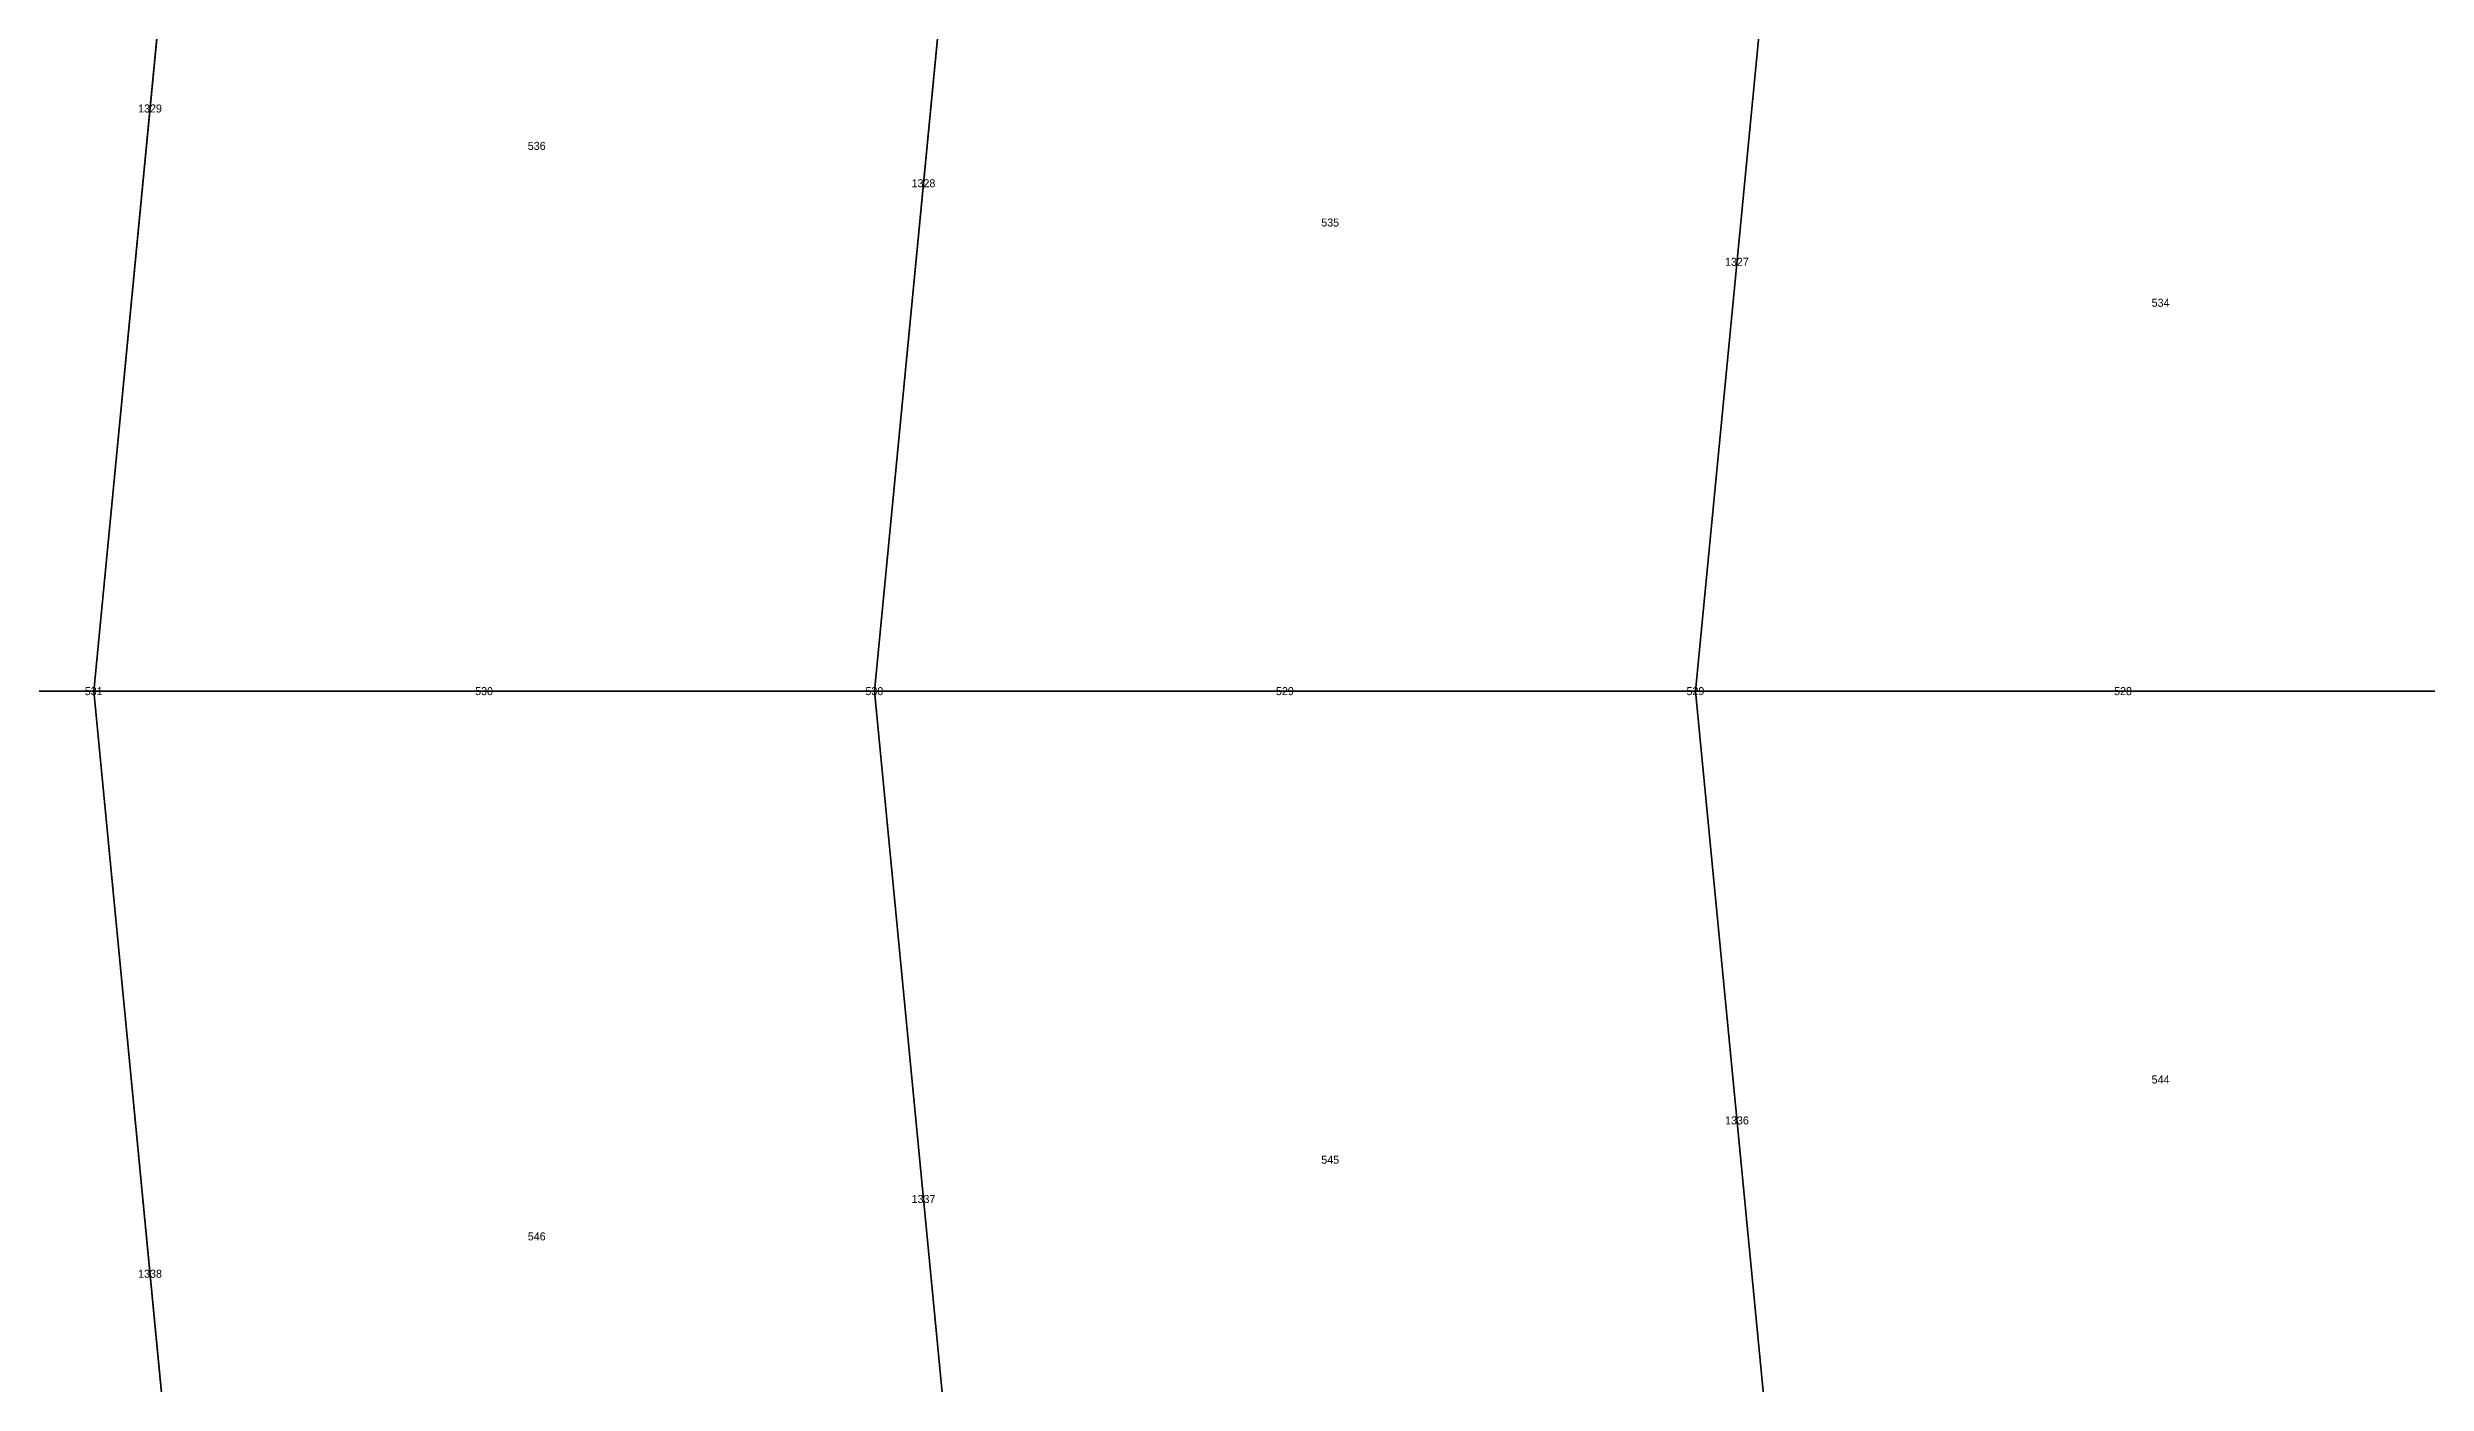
# Model space of a CAD drawing. Header units: metres. Extents: x -1.88 to 1.88, y -1.88 to 1.88.
# Drawn here: x -1.532 to -0.938, y -0.173 to 0.161 of the extents above; entities that cross this region are included whole.
import ezdxf
from ezdxf.enums import TextEntityAlignment as Align

# ---------------------------------------------------------------- set-up
doc = ezdxf.new("R2010")
doc.units = ezdxf.units.M

msp = doc.modelspace()

# ---------------------------------------------------------------- linework, layer by layer
at = {"layer": 'BRANCHES'}
for p, q in [((-1.49278, 0.29123, 2.1721), (-1.52092, 0, 2.1721)), ((-1.30129, 0.25387, 2.2964), (-1.32583, 0, 2.2964)), ((-1.0999, 0.21458, 2.40321), (-1.12064, 0, 2.40321)), ((-1.52092, 0, 2.1721), (-1.70445, 0, 2.03128)), ((-1.32583, 0, 2.2964), (-1.52092, 0, 2.1721)), ((-1.52092, 0, 2.1721), (-1.49278, -0.29123, 2.1721)), ((-1.12064, 0, 2.40321), (-1.32583, 0, 2.2964)), ((-1.32583, 0, 2.2964), (-1.30129, -0.25387, 2.2964)), ((-0.90692, 0, 2.49174), (-1.12064, 0, 2.40321)), ((-1.12064, 0, 2.40321), (-1.0999, -0.21458, 2.40321))]:
    msp.add_line(p, q, dxfattribs=at)
at = {"layer": 'Faces'}
for points in [[(-1.49278, 0.29123, 2.1721), (-1.52092, 0, 2.1721), (-1.70445, 0, 2.03128), (-1.67291, 0.32637, 2.03128)], [(-1.30129, 0.25387, 2.2964), (-1.32583, 0, 2.2964), (-1.52092, 0, 2.1721), (-1.49278, 0.29123, 2.1721)], [(-1.0999, 0.21458, 2.40321), (-1.12064, 0, 2.40321), (-1.32583, 0, 2.2964), (-1.30129, 0.25387, 2.2964)], [(-0.89014, 0.17366, 2.49174), (-0.90692, 0, 2.49174), (-1.12064, 0, 2.40321), (-1.0999, 0.21458, 2.40321)], [(-1.52092, 0, 2.1721), (-1.49278, -0.29123, 2.1721), (-1.67291, -0.32637, 2.03128), (-1.70445, 0, 2.03128)], [(-1.32583, 0, 2.2964), (-1.30129, -0.25387, 2.2964), (-1.49278, -0.29123, 2.1721), (-1.52092, 0, 2.1721)], [(-1.12064, 0, 2.40321), (-1.0999, -0.21458, 2.40321), (-1.30129, -0.25387, 2.2964), (-1.32583, 0, 2.2964)], [(-0.90692, 0, 2.49174), (-0.89014, -0.17366, 2.49174), (-1.0999, -0.21458, 2.40321), (-1.12064, 0, 2.40321)]]:
    msp.add_3dface(points, dxfattribs=at)
at = {"layer": 'NODI-Estradosso'}
for p in [(-1.52092, 0, 2.52963), (-1.32583, 0, 2.63712), (-1.12064, 0, 2.73064)]:
    msp.add_point(p, dxfattribs=at)
at = {"layer": 'NODI-Intradosso'}
for p in [(-1.52092, 0, 2.1721), (-1.32583, 0, 2.2964), (-1.12064, 0, 2.40321)]:
    msp.add_point(p, dxfattribs=at)

# ---------------------------------------------------------------- texts
at = {"layer": 'BRANCHES-Index'}
for s, p in [('1329', (-1.50685, 0.14561, 2.1721)), ('1328', (-1.31356, 0.12693, 2.2964)), ('1327', (-1.11027, 0.10729, 2.40321)), ('530', (-1.42337, 0, 2.23425)), ('529', (-1.22323, 0, 2.3498)), ('528', (-1.01378, 0, 2.44747)), ('1336', (-1.11027, -0.10729, 2.40321)), ('1337', (-1.31356, -0.12693, 2.2964)), ('1338', (-1.50685, -0.14561, 2.1721))]:
    msp.add_text(s, height=0.002, dxfattribs=at).set_placement(p, align=Align.MIDDLE_CENTER)
at = {"layer": 'Faces-Index'}
for s, p in [('536', (-1.41021, 0.13627, 2.23425)), ('535', (-1.21191, 0.11711, 2.3498)), ('534', (-1.0044, 0.09706, 2.44747)), ('544', (-1.0044, -0.09706, 2.44747)), ('545', (-1.21191, -0.11711, 2.3498)), ('546', (-1.41021, -0.13627, 2.23425))]:
    msp.add_text(s, height=0.002, dxfattribs=at).set_placement(p, align=Align.MIDDLE_CENTER)
at = {"layer": 'NODI-Index'}
for s, p in [('531', (-1.52092, 0, 2.1721)), ('530', (-1.32583, 0, 2.2964)), ('529', (-1.12064, 0, 2.40321))]:
    msp.add_text(s, height=0.002, dxfattribs=at).set_placement(p, align=Align.MIDDLE_CENTER)

doc.saveas('drawing.dxf')
